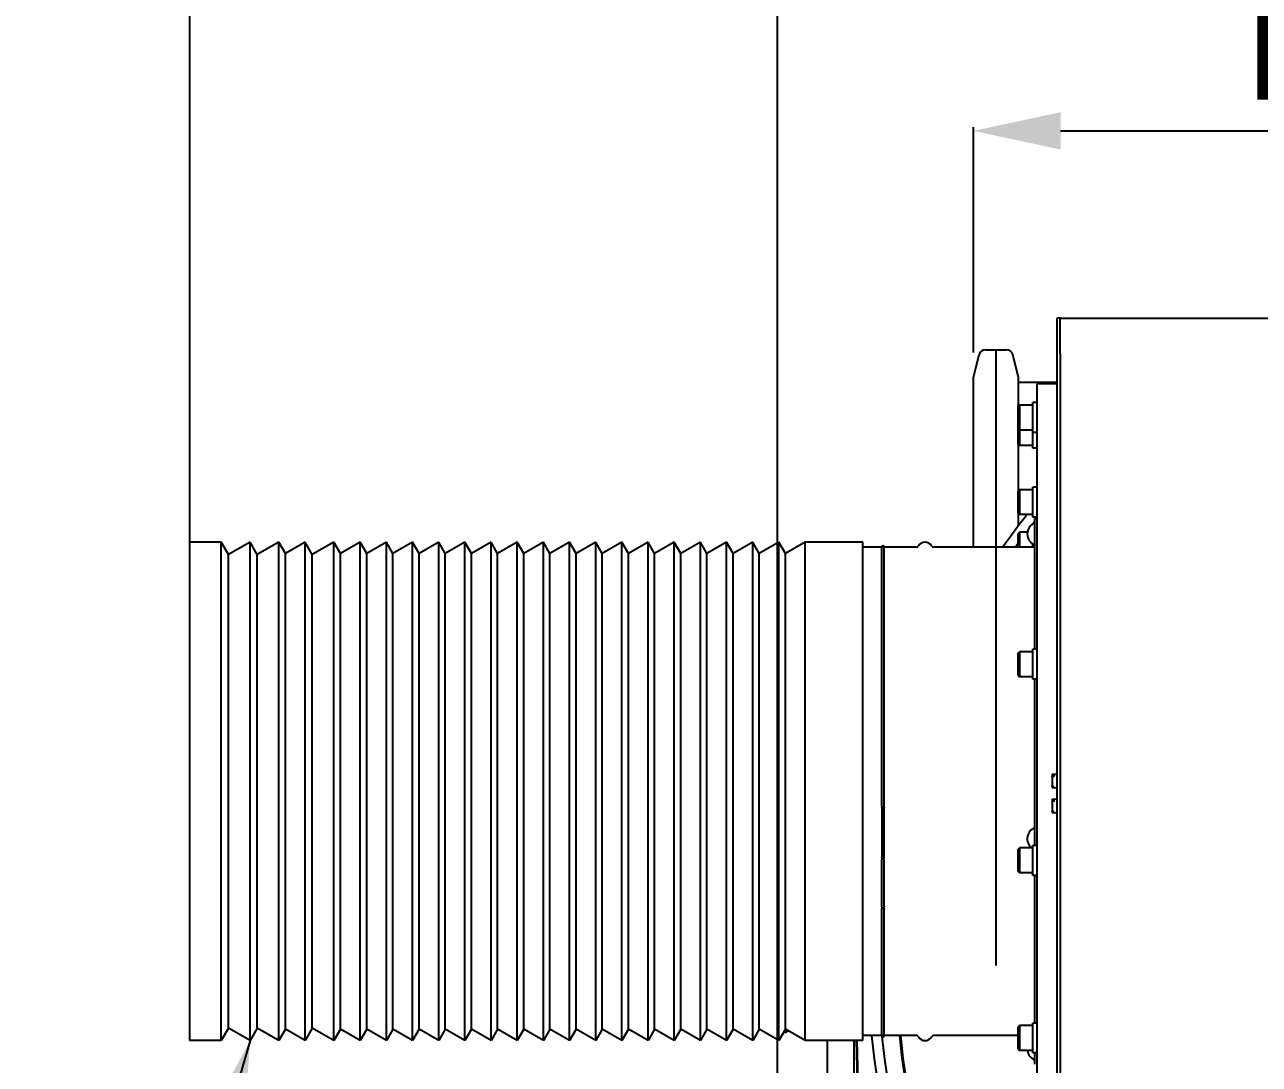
# Model space of a CAD drawing. Header units: millimetres. Extents: x 11802 to 19889, y -472 to 9054.
# Drawn here: x 16041.5 to 16536.9, y 3266.4 to 3683.4 of the extents above; entities that cross this region are included whole.
import ezdxf

# ---------------------------------------------------------------- set-up
doc = ezdxf.new("R2010")
doc.units = ezdxf.units.MM
doc.header["$LTSCALE"] = 307.34
doc.header["$PDMODE"] = 3
doc.header["$PDSIZE"] = 8
doc.layers.get('0').update_dxf_attribs({"linetype": 'CONTINUOUS'})
doc.layers.get('Defpoints').update_dxf_attribs({"linetype": 'CONTINUOUS'})
doc.layers.add('02___PRT_ALL_AXES', color=7, linetype='CONTINUOUS')
doc.styles.get("Standard").update_dxf_attribs({"font": 'calibri.ttf'})
doc.dimstyles.new('DIMSTYLE_2', dxfattribs={"dimtxt": 35, "dimasz": 35, "dimexe": 1.5, "dimexo": 1, "dimgap": 0.875, "dimtad": 1, "dimdec": 0, "dimdsep": 46, "dimtxsty": 'Standard', "dimblk": '_FILLED', "dimblk1": '_FILLED', "dimblk2": '_FILLED', "dimcen": 0.09, "dimazin": 2, "dimtp": 0.01, "dimtm": 0.01, "dimtfac": 1, "dimtdec": 0, "dimtofl": 0, "dimtmove": 0, "dimatfit": 3, "dimldrblk": '_FILLED', "dimfxl": 1, "dimtolj": 1, "dimarcsym": 0})
doc.dimstyles.get("Standard").update_dxf_attribs({"dimtxt": 35, "dimasz": 35, "dimexe": 1.5, "dimexo": 1, "dimtad": 1, "dimdsep": 46, "dimtxsty": 'Standard', "dimblk": '_FILLED', "dimblk1": '_FILLED', "dimblk2": '_FILLED', "dimcen": 0.09, "dimazin": 2, "dimtol": 1, "dimtp": 0.01, "dimtm": 0.01, "dimtfac": 1, "dimtofl": 0, "dimtmove": 0, "dimatfit": 3, "dimldrblk": '_FILLED', "dimfxl": 1, "dimtolj": 1, "dimarcsym": 0})

# ---------------------------------------------------------------- blocks, each defined once
blk = doc.blocks.new('_FILLED')
at = {"color": 0, "linetype": 'ByBlock'}
blk.add_solid([(0, 0), (-1, 0.214), (-1, -0.214)], dxfattribs=at)
blk = doc.blocks.new('*D163')
at = {"color": 0, "linetype": 'Continuous', "lineweight": -2}
for p, q in [((16972.25, 3804.97), (16972.25, 3639.35)), ((16422.2, 3551.96), (16422.2, 3642.35)), ((16457.2, 3640.85), (16937.25, 3640.85))]:
    blk.add_line(p, q, dxfattribs=at)
at = {"layer": 'Defpoints', "color": 0}
for p in [(16972.25, 3805.97), (16972.25, 3640.85), (16422.2, 3550.96)]:
    blk.add_point(p, dxfattribs=at)
at = {"color": 0, "linetype": 'ByBlock', "lineweight": -2, "xscale": 35, "yscale": 35, "zscale": 35, "rotation": 180}
blk.add_blockref('_FILLED', (16422.2, 3640.85), dxfattribs=at)
at = {"color": 0, "linetype": 'ByBlock', "lineweight": -2, "xscale": 35, "yscale": 35, "zscale": 35}
blk.add_blockref('_FILLED', (16972.25, 3640.85), dxfattribs=at)
at = {"color": 0, "insert": (16648.09, 3688.39), "char_height": 35, "attachment_point": 2, "line_spacing_factor": 0.9}
blk.add_mtext('\\A1;BVNO-{\\A1;550}', dxfattribs=at)
blk = doc.blocks.new('*D164')
at = {"color": 0, "linetype": 'Continuous', "lineweight": -2}
for p, q in [((16972.25, 3804.97), (16972.25, 3744.5)), ((16343.6, 3267.72), (16343.6, 3747.5)), ((16378.6, 3746), (16937.25, 3746))]:
    blk.add_line(p, q, dxfattribs=at)
at = {"layer": 'Defpoints', "color": 0}
for p in [(16972.25, 3805.97), (16972.25, 3746), (16343.6, 3266.72)]:
    blk.add_point(p, dxfattribs=at)
at = {"color": 0, "linetype": 'ByBlock', "lineweight": -2, "xscale": 35, "yscale": 35, "zscale": 35}
for p, rotation in [((16343.6, 3746), 179.9999902335), ((16972.25, 3746), 359.9999902334998)]:
    blk.add_blockref('_FILLED', p, dxfattribs=dict(at, rotation=rotation))
at = {"color": 0, "insert": (16648.09, 3793.54), "char_height": 35, "attachment_point": 2, "rotation": 360, "line_spacing_factor": 0.9}
blk.add_mtext('\\A1;AFU-630', dxfattribs=at)
blk = doc.blocks.new('*D379')
at = {"color": 0, "linetype": 'Continuous', "lineweight": -2}
for p, q in [((16107.81, 3441.04), (16107.81, 3870.15)), ((16972.25, 3690.6), (16972.25, 3870.15)), ((16142.81, 3868.65), (16937.25, 3868.65))]:
    blk.add_line(p, q, dxfattribs=at)
at = {"layer": 'Defpoints', "color": 0}
for p in [(16972.25, 3868.65), (16972.25, 3689.6), (16107.81, 3440.04)]:
    blk.add_point(p, dxfattribs=at)
at = {"color": 0, "linetype": 'ByBlock', "lineweight": -2, "xscale": 35, "yscale": 35, "zscale": 35, "rotation": 180}
blk.add_blockref('_FILLED', (16107.81, 3868.65), dxfattribs=at)
at = {"color": 0, "linetype": 'ByBlock', "lineweight": -2, "xscale": 35, "yscale": 35, "zscale": 35}
blk.add_blockref('_FILLED', (16972.25, 3868.65), dxfattribs=at)
at = {"color": 0, "insert": (16540.03, 3887.45), "char_height": 35, "attachment_point": 5}
blk.add_mtext('\\A1;\\A1;864', dxfattribs=at)

msp = doc.modelspace()

# ---------------------------------------------------------------- linework, layer by layer
at = {"color": 0, "linetype": 'Continuous'}
for p, q in [((16455.8102, 3149.87251), (16455.8102, 3565.87251)), ((16455.8102, 3565.87251), (16457.0102, 3565.87251)), ((16457.0102, 3551.59221), (16457.0102, 3565.87251)), ((16571.0102, 3565.56194), (16457.0102, 3565.56194)), ((16427.02883, 3553.07267), (16435.4711, 3553.07267)), ((16422.19866, 3541.96442), (16424.50796, 3551.10925)), ((16440.30126, 3541.96442), (16437.99196, 3551.10925)), ((16457.0102, 3551.59221), (16457.0102, 3150.06109)), ((16422.19866, 3473.87251), (16422.19866, 3541.96442)), ((16440.30126, 3530.42893), (16440.30126, 3541.96442)), ((16440.30126, 3539.97267), (16455.8102, 3539.97267)), ((16447.8102, 3212.37251), (16447.8102, 3539.37251)), ((16455.8102, 3539.37251), (16447.8102, 3539.37251)), ((16440.1102, 3530.23786), (16440.7102, 3530.83786)), ((16440.1102, 3515.19048), (16440.1102, 3530.23786)), ((16440.7102, 3530.83786), (16440.7102, 3514.59048)), ((16446.1102, 3530.83786), (16440.7102, 3530.83786)), ((16446.1102, 3513.59048), (16446.1102, 3531.83786)), ((16447.8102, 3531.83786), (16446.1102, 3531.83786)), ((16440.1102, 3521.43786), (16440.7102, 3520.83786)), ((16446.1102, 3520.83786), (16440.7102, 3520.83786)), ((16447.8102, 3519.83786), (16446.1102, 3519.83786)), ((16440.1102, 3515.19048), (16440.7102, 3514.59048)), ((16440.30126, 3496.49321), (16440.30126, 3514.99942)), ((16446.1102, 3514.59048), (16440.7102, 3514.59048)), ((16447.8102, 3513.59048), (16446.1102, 3513.59048)), ((16446.1102, 3485.90215), (16446.1102, 3497.90215)), ((16447.8102, 3497.90215), (16446.1102, 3497.90215)), ((16440.1102, 3496.30215), (16440.7102, 3496.90215)), ((16440.1102, 3487.50215), (16440.1102, 3496.30215)), ((16440.7102, 3496.90215), (16440.7102, 3486.90215)), ((16446.1102, 3496.90215), (16440.7102, 3496.90215)), ((16440.1102, 3487.50215), (16440.7102, 3486.90215)), ((16440.30126, 3482.38346), (16440.30126, 3487.31109)), ((16446.1102, 3486.90215), (16440.7102, 3486.90215)), ((16447.8102, 3485.90215), (16446.1102, 3485.90215)), ((16446.8102, 3432.87639), (16446.8102, 3485.37251)), ((16446.8102, 3485.37251), (16447.8102, 3485.37251)), ((16440.1102, 3479.23399), (16440.7102, 3479.83399)), ((16440.1102, 3473.82316), (16440.1102, 3479.23399)), ((16440.7102, 3479.83399), (16440.7102, 3474.04182)), ((16443.8102, 3479.83399), (16440.7102, 3479.83399)), ((16354.69862, 3275.87339), (16354.69862, 3475.87164)), ((16377.8102, 3475.87164), (16354.69862, 3475.87164)), ((16377.8102, 3475.87164), (16354.69862, 3475.87164)), ((16377.8102, 3275.87339), (16377.8102, 3475.87164)), ((16385.4102, 3473.87251), (16377.8102, 3473.87251)), ((16385.4102, 3370.26452), (16385.4102, 3473.87251)), ((16386.4102, 3370.26452), (16386.4102, 3473.87251)), ((16399.3461, 3473.87251), (16386.4102, 3473.87251)), ((16445.8102, 3473.87251), (16406.2743, 3473.87251)), ((16446.1102, 3473.92156), (16446.1102, 3475.07728)), ((16440.1102, 3431.27639), (16440.7102, 3431.87639)), ((16440.1102, 3422.47641), (16440.1102, 3431.27637)), ((16440.7102, 3431.87639), (16440.7102, 3421.87639)), ((16446.1102, 3431.87639), (16440.7102, 3431.87639)), ((16446.1102, 3420.87639), (16446.1102, 3432.87639)), ((16447.8102, 3432.87639), (16446.1102, 3432.87639)), ((16440.1102, 3422.47639), (16440.7102, 3421.87639)), ((16446.1102, 3421.87639), (16440.7102, 3421.87639)), ((16447.8102, 3420.87639), (16446.1102, 3420.87639)), ((16446.8102, 3354.18418), (16446.8102, 3420.87639)), ((16453.8102, 3382.4339), (16453.8102, 3382.02149)), ((16453.8102, 3381.82621), (16453.8102, 3377.68456)), ((16453.99974, 3382.71435), (16455.8102, 3382.80923)), ((16454.6602, 3382.47576), (16453.99974, 3382.44695)), ((16453.99974, 3381.99267), (16454.6602, 3382.02149)), ((16454.6602, 3381.82621), (16454.6602, 3382.47576)), ((16454.6602, 3377.6427), (16453.99974, 3377.67151)), ((16453.99974, 3377.40411), (16455.8102, 3377.30923)), ((16385.4102, 3369.28612), (16385.4102, 3349.40805)), ((16386.4102, 3349.40805), (16386.4102, 3369.28612)), ((16453.8102, 3372.4339), (16453.8102, 3372.02149)), ((16453.8102, 3371.82621), (16453.8102, 3367.68456)), ((16453.99974, 3372.71435), (16455.8102, 3372.80923)), ((16454.6602, 3372.47576), (16453.99974, 3372.44695)), ((16453.99974, 3371.99267), (16454.6602, 3372.02149)), ((16454.6602, 3371.82621), (16454.6602, 3372.47576)), ((16454.6602, 3367.6427), (16453.99974, 3367.67151)), ((16453.99974, 3367.40411), (16455.8102, 3367.30923)), ((16446.1102, 3342.18418), (16446.1102, 3354.18418)), ((16447.8102, 3354.18418), (16446.1102, 3354.18418)), ((16440.1102, 3352.58418), (16440.7102, 3353.18418)), ((16440.1102, 3343.78418), (16440.1102, 3352.58418)), ((16440.7102, 3353.18418), (16440.7102, 3343.18418)), ((16446.1102, 3353.18418), (16440.7102, 3353.18418)), ((16385.4102, 3329.78361), (16385.4102, 3348.46551)), ((16386.4102, 3329.78361), (16386.4102, 3348.46551)), ((16440.1102, 3343.78418), (16440.7102, 3343.18418)), ((16446.1102, 3343.18418), (16440.7102, 3343.18418)), ((16447.8102, 3342.18418), (16446.1102, 3342.18418)), ((16446.8102, 3282.91104), (16446.8102, 3342.18418)), ((16385.4102, 3277.87251), (16385.4102, 3328.92081)), ((16386.4102, 3277.87251), (16386.4102, 3328.92081)), ((16343.59834, 3202.68002), (16343.59834, 3282.271)), ((16440.1102, 3281.31104), (16440.7102, 3281.91104)), ((16440.1102, 3272.51104), (16440.1102, 3281.31104)), ((16440.7102, 3281.91104), (16440.7102, 3271.91104)), ((16446.1102, 3281.91104), (16440.7102, 3281.91104)), ((16446.1102, 3270.91104), (16446.1102, 3282.91104)), ((16447.8102, 3282.91104), (16446.1102, 3282.91104)), ((16377.8102, 3275.87339), (16354.69862, 3275.87339)), ((16377.8102, 3275.87339), (16354.69862, 3275.87339)), ((16363.7236, 3202.68002), (16363.7236, 3275.87339)), ((16374.21097, 3275.87339), (16374.21097, 3204.02107)), ((16377.26257, 3202.15763), (16375.31549, 3275.87339)), ((16375.47049, 3275.87339), (16377.27921, 3202.15798)), ((16385.4102, 3277.87251), (16377.8102, 3277.87251)), ((16399.3461, 3277.87251), (16386.4102, 3277.87251)), ((16440.1102, 3277.87251), (16406.2743, 3277.87251)), ((16440.1102, 3272.51104), (16440.7102, 3271.91104)), ((16446.1102, 3271.91104), (16440.7102, 3271.91104)), ((16447.8102, 3270.91104), (16446.1102, 3270.91104)), ((16446.8102, 3266.37251), (16446.8102, 3270.73354))]:
    msp.add_line(p, q, dxfattribs=at)
msp.add_line((16431.24996, 3553.07267), (16431.24996, 3305.97267))
for points in [[(16453.99974, 3382.44695), (16453.96516, 3382.44261), (16453.93346, 3382.43432), (16453.90465, 3382.42209), (16453.87807, 3382.40538), (16453.85438, 3382.38472), (16453.83554, 3382.36174), (16453.82223, 3382.33698), (16453.81379, 3382.30989), (16453.8102, 3382.28049)], [(16453.8102, 3381.82621), (16453.81363, 3381.85544), (16453.82203, 3381.88244), (16453.83539, 3381.90721), (16453.85446, 3381.93035), (16453.8785, 3381.95125), (16453.90526, 3381.96812), (16453.93402, 3381.98034), (16453.96551, 3381.98853), (16453.99974, 3381.99267)], [(16453.99974, 3377.67151), (16453.96552, 3377.67566), (16453.93403, 3377.68384), (16453.90527, 3377.69606), (16453.8785, 3377.71293), (16453.85446, 3377.73384), (16453.83539, 3377.75697), (16453.82203, 3377.78174), (16453.81363, 3377.80874), (16453.8102, 3377.83797)], [(16453.99974, 3372.44695), (16453.96516, 3372.44261), (16453.93346, 3372.43432), (16453.90465, 3372.42209), (16453.87807, 3372.40538), (16453.85438, 3372.38472), (16453.83554, 3372.36174), (16453.82223, 3372.33698), (16453.81379, 3372.30989), (16453.8102, 3372.28049)], [(16453.8102, 3371.82621), (16453.81363, 3371.85544), (16453.82203, 3371.88244), (16453.83539, 3371.90721), (16453.85446, 3371.93035), (16453.8785, 3371.95125), (16453.90526, 3371.96812), (16453.93402, 3371.98034), (16453.96551, 3371.98853), (16453.99974, 3371.99267)], [(16453.99974, 3367.67151), (16453.96552, 3367.67566), (16453.93403, 3367.68384), (16453.90527, 3367.69606), (16453.8785, 3367.71293), (16453.85446, 3367.73384), (16453.83539, 3367.75697), (16453.82203, 3367.78174), (16453.81363, 3367.80874), (16453.8102, 3367.83797)]]:
    msp.add_lwpolyline(points, dxfattribs=at)
for centre, radius, start, end in [((16427.02883, 3550.47267), 2.6, 90, 165.8276623), ((16435.4711, 3550.47267), 2.6, 14.1723377, 90), ((16671.71097, 3305.02107), 291.6, 141.401654, 144.6159064), ((16448.53687, 3479.12735), 4.72667, 111.426246, 248.573754), ((16671.71097, 3305.02107), 287.5, 141.4813406, 141.6852995), ((16671.71097, 3305.02107), 287.5, 142.3973542, 142.5398574), ((16385.9102, 3473.87251), 0.5, 0, 180), ((16399.3461, 3474.87251), 1, 270, 330), ((16402.8102, 3472.87251), 3, 30, 150), ((16406.2743, 3474.87251), 1, 210, 270), ((16671.71097, 3305.02107), 287.5, 143.7042435, 144.0257041), ((16445.8102, 3474.87251), 1, 270, 351.7035784), ((16454.0102, 3382.51462), 0.2, 93, 180), ((16454.0102, 3377.60384), 0.2, 180, 267), ((16454.0102, 3372.51462), 0.2, 93, 180), ((16454.0102, 3367.60384), 0.2, 180, 267), ((16448.53687, 3356.80842), 4.72667, 111.426246, 227.5646909), ((16671.71097, 3305.02107), 291.6, 185.343183, 300.1630563), ((16385.9102, 3277.87251), 0.5, 180, 0), ((16671.71097, 3305.02107), 287.5, 185.4894734, 300.6414256), ((16671.71097, 3305.02107), 280.49174, 185.5554893, 301.4929297), ((16671.71097, 3305.02107), 280.1, 185.5632839, 301.541825), ((16399.3461, 3276.87251), 1, 30, 90), ((16402.8102, 3278.87251), 3, 210, 330), ((16406.2743, 3276.87251), 1, 90, 150), ((16448.53687, 3272.61768), 4.72667, 188.608766, 248.573754)]:
    msp.add_arc(centre, radius, start, end, dxfattribs=at)
at = {"color": 7, "linetype": 'Continuous'}
for centre, radius, start, end in [((16357.68901, 3269.77765), 14.28881, 135.6582601, 140.1223381), ((16360.18202, 3267.33704), 17.77759, 134.8552466, 135.6485066)]:
    msp.add_arc(centre, radius, start, end, dxfattribs=at)
at = {"color": 0, "linetype": 'Continuous'}
for points, knots in [([(16385.54321, 3369.91738), (16385.51856, 3369.99208), (16385.4789, 3370.107), (16385.40959, 3370.21918), (16385.40959, 3370.26452)], [0, 0, 0, 0, 0.634349692, 1, 1, 1, 1]), ([(16385.4102, 3369.28612), (16385.4102, 3369.37121), (16385.65723, 3369.51581), (16385.58698, 3369.78478), (16385.54321, 3369.91738)], [0, 0, 0, 0, 0.378633569, 1, 1, 1, 1]), ([(16386.41109, 3370.26452), (16386.41109, 3370.17653), (16386.19314, 3370.01222), (16386.25476, 3369.75565), (16386.291, 3369.62398)], [0, 0, 0, 0, 0.39183504, 1, 1, 1, 1]), ([(16386.291, 3369.62398), (16386.31198, 3369.54777), (16386.3412, 3369.43356), (16386.4102, 3369.32651), (16386.4102, 3369.28612)], [0, 0, 0, 0, 0.661789254, 1, 1, 1, 1]), ([(16385.44037, 3349.30669), (16385.43223, 3349.32531), (16385.41896, 3349.35799), (16385.4102, 3349.39298), (16385.4102, 3349.40805)], [0, 0, 0, 0, 0.57425547, 1, 1, 1, 1]), ([(16385.58692, 3348.96746), (16385.56848, 3349.02972), (16385.51974, 3349.14357), (16385.46369, 3349.25325), (16385.44037, 3349.30669)], [0, 0, 0, 0, 0.526928485, 1, 1, 1, 1]), ([(16385.61018, 3348.8265), (16385.61018, 3348.84974), (16385.60531, 3348.89751), (16385.59388, 3348.94396), (16385.58692, 3348.96746)], [0, 0, 0, 0, 0.486790846, 1, 1, 1, 1]), ([(16386.4102, 3348.46551), (16386.4102, 3348.40302), (16386.12436, 3348.75285), (16386.26863, 3348.88492), (16386.30663, 3349.02206)], [0, 0, 0, 0, 0.305141902, 1, 1, 1, 1]), ([(16386.30663, 3349.02206), (16386.32797, 3349.09906), (16386.36529, 3349.22562), (16386.4102, 3349.35465), (16386.4102, 3349.40805)], [0, 0, 0, 0, 0.599391175, 1, 1, 1, 1]), ([(16385.4102, 3348.46551), (16385.4102, 3348.41975), (16385.58992, 3348.66334), (16385.61018, 3348.73149), (16385.61018, 3348.8265)], [0, 0, 0, 0, 0.32505802, 1, 1, 1, 1]), ([(16385.55885, 3329.38024), (16385.52943, 3329.45585), (16385.47033, 3329.58423), (16385.4102, 3329.72117), (16385.4102, 3329.78361)], [0, 0, 0, 0, 0.565068174, 1, 1, 1, 1]), ([(16385.43374, 3328.90265), (16385.54695, 3328.91551), (16385.64982, 3329.16272), (16385.58189, 3329.32106), (16385.55885, 3329.38024)], [0, 0, 0, 0, 0.642108995, 1, 1, 1, 1]), ([(16386.4102, 3329.78361), (16386.4102, 3329.6555), (16386.22063, 3329.44029), (16386.25557, 3329.15827), (16386.30665, 3329.04119)], [0, 0, 0, 0, 0.500737567, 1, 1, 1, 1]), ([(16386.30665, 3329.04119), (16386.31987, 3329.01089), (16386.34514, 3328.96519), (16386.37714, 3328.92014), (16386.39424, 3328.90997)], [0, 0, 0, 0, 0.62430019, 1, 1, 1, 1])]:
    msp.add_open_spline(points, degree=3, knots=knots, dxfattribs=at)
at = {"color": 7, "linetype": 'Continuous'}
msp.add_open_spline([(16346.7236, 3278.93893), (16346.79568, 3279.0252), (16347.13081, 3279.38108), (16347.5585, 3279.64815), (16347.90753, 3279.78756)], degree=3, knots=[0, 0, 0, 0, 0.230256431, 1, 1, 1, 1], dxfattribs=at)
at = {"layer": '02___PRT_ALL_AXES', "color": 7, "linetype": 'Continuous'}
for p, q in [((16107.8102, 3275.87339), (16107.8102, 3475.87164)), ((16120.389, 3475.87164), (16107.8102, 3475.87164)), ((16120.389, 3275.87339), (16120.389, 3475.87164)), ((16123.25425, 3470.87219), (16120.389, 3475.87164)), ((16131.97757, 3475.87164), (16123.25425, 3470.87219)), ((16131.97757, 3275.87339), (16131.97757, 3475.87164)), ((16134.84282, 3470.87219), (16131.97757, 3475.87164)), ((16143.56614, 3475.87164), (16134.84282, 3470.87219)), ((16143.56614, 3275.87339), (16143.56614, 3475.87164)), ((16146.17037, 3471.32763), (16143.56614, 3475.87164)), ((16154.05453, 3475.87164), (16146.17037, 3471.32763)), ((16154.05453, 3275.87339), (16154.05453, 3475.87164)), ((16156.91978, 3470.87219), (16154.05453, 3475.87164)), ((16165.6431, 3475.87164), (16156.91978, 3470.87219)), ((16165.6431, 3275.87339), (16165.6431, 3475.87164)), ((16168.26203, 3471.32763), (16165.6431, 3475.87164)), ((16176.14619, 3475.87164), (16168.26203, 3471.32763)), ((16176.14619, 3275.87339), (16176.14619, 3475.87164)), ((16178.76512, 3471.32763), (16176.14619, 3475.87164)), ((16186.64927, 3475.87164), (16178.76512, 3471.32763)), ((16186.64927, 3275.87339), (16186.64927, 3475.87164)), ((16189.2682, 3471.32763), (16186.64927, 3475.87164)), ((16197.15235, 3475.87164), (16189.2682, 3471.32763)), ((16197.15235, 3275.87339), (16197.15235, 3475.87164)), ((16199.77128, 3471.32763), (16197.15235, 3475.87164)), ((16207.65544, 3475.87164), (16199.77128, 3471.32763)), ((16207.65544, 3275.87339), (16207.65544, 3475.87164)), ((16210.27437, 3471.32763), (16207.65544, 3475.87164)), ((16218.15852, 3475.87164), (16210.27437, 3471.32763)), ((16218.15852, 3275.87339), (16218.15852, 3475.87164)), ((16220.77745, 3471.32763), (16218.15852, 3475.87164)), ((16228.66161, 3475.87164), (16220.77745, 3471.32763)), ((16228.66161, 3275.87339), (16228.66161, 3475.87164)), ((16231.28054, 3471.32763), (16228.66161, 3475.87164)), ((16239.16469, 3475.87164), (16231.28054, 3471.32763)), ((16239.16469, 3275.87339), (16239.16469, 3475.87164)), ((16241.78362, 3471.32763), (16239.16469, 3475.87164)), ((16249.66778, 3475.87164), (16241.78362, 3471.32763)), ((16249.66778, 3275.87339), (16249.66778, 3475.87164)), ((16252.2867, 3471.32763), (16249.66778, 3475.87164)), ((16260.17086, 3475.87164), (16252.2867, 3471.32763)), ((16260.17086, 3275.87339), (16260.17086, 3475.87164)), ((16262.78979, 3471.32763), (16260.17086, 3475.87164)), ((16270.67394, 3475.87164), (16262.78979, 3471.32763)), ((16270.67394, 3275.87339), (16270.67394, 3475.87164)), ((16273.29287, 3471.32763), (16270.67394, 3475.87164)), ((16281.17703, 3475.87164), (16273.29287, 3471.32763)), ((16281.17703, 3275.87339), (16281.17703, 3475.87164)), ((16283.79596, 3471.32763), (16281.17703, 3475.87164)), ((16291.68011, 3475.87164), (16283.79596, 3471.32763)), ((16291.68011, 3275.87339), (16291.68011, 3475.87164)), ((16294.29904, 3471.32763), (16291.68011, 3475.87164)), ((16302.1832, 3475.87164), (16294.29904, 3471.32763)), ((16302.1832, 3275.87339), (16302.1832, 3475.87164)), ((16304.80212, 3471.32763), (16302.1832, 3475.87164)), ((16312.68628, 3475.87164), (16304.80212, 3471.32763)), ((16312.68628, 3275.87339), (16312.68628, 3475.87164)), ((16315.30521, 3471.32763), (16312.68628, 3475.87164)), ((16323.18936, 3475.87164), (16315.30521, 3471.32763)), ((16323.18936, 3275.87339), (16323.18936, 3475.87164)), ((16325.80829, 3471.32763), (16323.18936, 3475.87164)), ((16333.69245, 3475.87164), (16325.80829, 3471.32763)), ((16333.69245, 3275.87339), (16333.69245, 3475.87164)), ((16336.31138, 3471.32763), (16333.69245, 3475.87164)), ((16344.19553, 3475.87164), (16336.31138, 3471.32763)), ((16344.19553, 3275.87339), (16344.19553, 3475.87164)), ((16346.81446, 3471.32763), (16344.19553, 3475.87164)), ((16354.69862, 3475.87164), (16346.81446, 3471.32763)), ((16354.69862, 3275.87339), (16354.69862, 3475.87164)), ((16377.8102, 3475.87164), (16354.69862, 3475.87164)), ((16377.8102, 3275.87339), (16377.8102, 3475.87164)), ((16123.25425, 3280.87284), (16123.25425, 3470.87219)), ((16134.84282, 3280.87284), (16134.84282, 3470.87219)), ((16146.17037, 3280.4174), (16146.17037, 3471.32763)), ((16156.91978, 3280.87284), (16156.91978, 3470.87219)), ((16168.26203, 3280.4174), (16168.26203, 3471.32763)), ((16178.76512, 3280.4174), (16178.76512, 3471.32763)), ((16189.2682, 3280.4174), (16189.2682, 3471.32763)), ((16199.77128, 3280.4174), (16199.77128, 3471.32763)), ((16210.27437, 3280.4174), (16210.27437, 3471.32763)), ((16220.77745, 3280.4174), (16220.77745, 3471.32763)), ((16231.28054, 3280.4174), (16231.28054, 3471.32763)), ((16241.78362, 3280.4174), (16241.78362, 3471.32763)), ((16252.2867, 3280.4174), (16252.2867, 3471.32763)), ((16262.78979, 3280.4174), (16262.78979, 3471.32763)), ((16273.29287, 3280.4174), (16273.29287, 3471.32763)), ((16283.79596, 3280.4174), (16283.79596, 3471.32763)), ((16294.29904, 3280.4174), (16294.29904, 3471.32763)), ((16304.80212, 3280.4174), (16304.80212, 3471.32763)), ((16315.30521, 3280.4174), (16315.30521, 3471.32763)), ((16325.80829, 3280.4174), (16325.80829, 3471.32763)), ((16336.31138, 3280.4174), (16336.31138, 3471.32763)), ((16346.81446, 3280.4174), (16346.81446, 3471.32763)), ((16123.25425, 3280.87284), (16120.389, 3275.87339)), ((16131.97757, 3275.87339), (16123.25425, 3280.87284)), ((16134.84282, 3280.87284), (16131.97757, 3275.87339)), ((16143.56614, 3275.87339), (16134.84282, 3280.87284)), ((16146.17037, 3280.4174), (16143.56614, 3275.87339)), ((16154.05453, 3275.87339), (16146.17037, 3280.4174)), ((16156.91978, 3280.87284), (16154.05453, 3275.87339)), ((16165.6431, 3275.87339), (16156.91978, 3280.87284)), ((16168.26203, 3280.4174), (16165.6431, 3275.87339)), ((16176.14619, 3275.87339), (16168.26203, 3280.4174)), ((16178.76512, 3280.4174), (16176.14619, 3275.87339)), ((16186.64927, 3275.87339), (16178.76512, 3280.4174)), ((16189.2682, 3280.4174), (16186.64927, 3275.87339)), ((16197.15235, 3275.87339), (16189.2682, 3280.4174)), ((16199.77128, 3280.4174), (16197.15235, 3275.87339)), ((16207.65544, 3275.87339), (16199.77128, 3280.4174)), ((16210.27437, 3280.4174), (16207.65544, 3275.87339)), ((16218.15852, 3275.87339), (16210.27437, 3280.4174)), ((16220.77745, 3280.4174), (16218.15852, 3275.87339)), ((16228.66161, 3275.87339), (16220.77745, 3280.4174)), ((16231.28054, 3280.4174), (16228.66161, 3275.87339)), ((16239.16469, 3275.87339), (16231.28054, 3280.4174)), ((16241.78362, 3280.4174), (16239.16469, 3275.87339)), ((16249.66778, 3275.87339), (16241.78362, 3280.4174)), ((16252.2867, 3280.4174), (16249.66778, 3275.87339)), ((16260.17086, 3275.87339), (16252.2867, 3280.4174)), ((16262.78979, 3280.4174), (16260.17086, 3275.87339)), ((16270.67394, 3275.87339), (16262.78979, 3280.4174)), ((16273.29287, 3280.4174), (16270.67394, 3275.87339)), ((16281.17703, 3275.87339), (16273.29287, 3280.4174)), ((16283.79596, 3280.4174), (16281.17703, 3275.87339)), ((16291.68011, 3275.87339), (16283.79596, 3280.4174)), ((16294.29904, 3280.4174), (16291.68011, 3275.87339)), ((16302.1832, 3275.87339), (16294.29904, 3280.4174)), ((16304.80212, 3280.4174), (16302.1832, 3275.87339)), ((16312.68628, 3275.87339), (16304.80212, 3280.4174)), ((16315.30521, 3280.4174), (16312.68628, 3275.87339)), ((16323.18936, 3275.87339), (16315.30521, 3280.4174)), ((16325.80829, 3280.4174), (16323.18936, 3275.87339)), ((16333.69245, 3275.87339), (16325.80829, 3280.4174)), ((16336.31138, 3280.4174), (16333.69245, 3275.87339)), ((16344.19553, 3275.87339), (16336.31138, 3280.4174)), ((16346.81446, 3280.4174), (16344.19553, 3275.87339)), ((16354.69862, 3275.87339), (16346.81446, 3280.4174)), ((16120.389, 3275.87339), (16107.8102, 3275.87339)), ((16377.8102, 3275.87339), (16354.69862, 3275.87339))]:
    msp.add_line(p, q, dxfattribs=at)

# ---------------------------------------------------------------- dimensions: what is measured, and where the dimension line sits
at = {"color": 0, "linetype": 'Continuous'}
dim = msp.add_linear_dim(base=(16972.24996, 3868.6472), p1=(16107.8102, 3440.04455), p2=(16972.24996, 3689.59828), text='\\A1;864', dimstyle='DIMSTYLE_2', override={"dimtxsty": 'Standard', "dimldrblk": '_FILLED'}, dxfattribs=at)
dim.commit()
dim.dimension.update_dxf_attribs({"geometry": '*D379', "text_midpoint": (16540.03008, 3887.45296)})
dim = msp.add_linear_dim(base=(16972.24995, 3746.00149), p1=(16343.59834, 3266.72097), p2=(16972.24996, 3805.97267), angle=359.9999902, text='AFU-630', dimstyle='DIMSTYLE_2', override={"dimtxsty": 'Standard'}, dxfattribs=at)
dim.commit()
dim.dimension.update_dxf_attribs({"geometry": '*D164', "text_midpoint": (16648.0866, 3746.00154), "dimtype": 160})
dim = msp.add_linear_dim(base=(16972.24996, 3640.84653), p1=(16422.19866, 3550.96442), p2=(16972.24996, 3805.97267), text='BVNO-{\\A1;<>}', dimstyle='DIMSTYLE_2', override={"dimtxsty": 'Standard'}, dxfattribs=at)
dim.commit()
dim.dimension.update_dxf_attribs({"geometry": '*D163', "text_midpoint": (16648.0866, 3640.84653), "dimtype": 160})

# ---------------------------------------------------------------- leaders
msp.add_leader([(16131.97757, 3275.87339), (16093.54337, 3143.03026), (16041.53611, 3143.19446)], dimstyle='Standard', override={"dimtad": 0}, dxfattribs=at)

doc.saveas('drawing.dxf')
